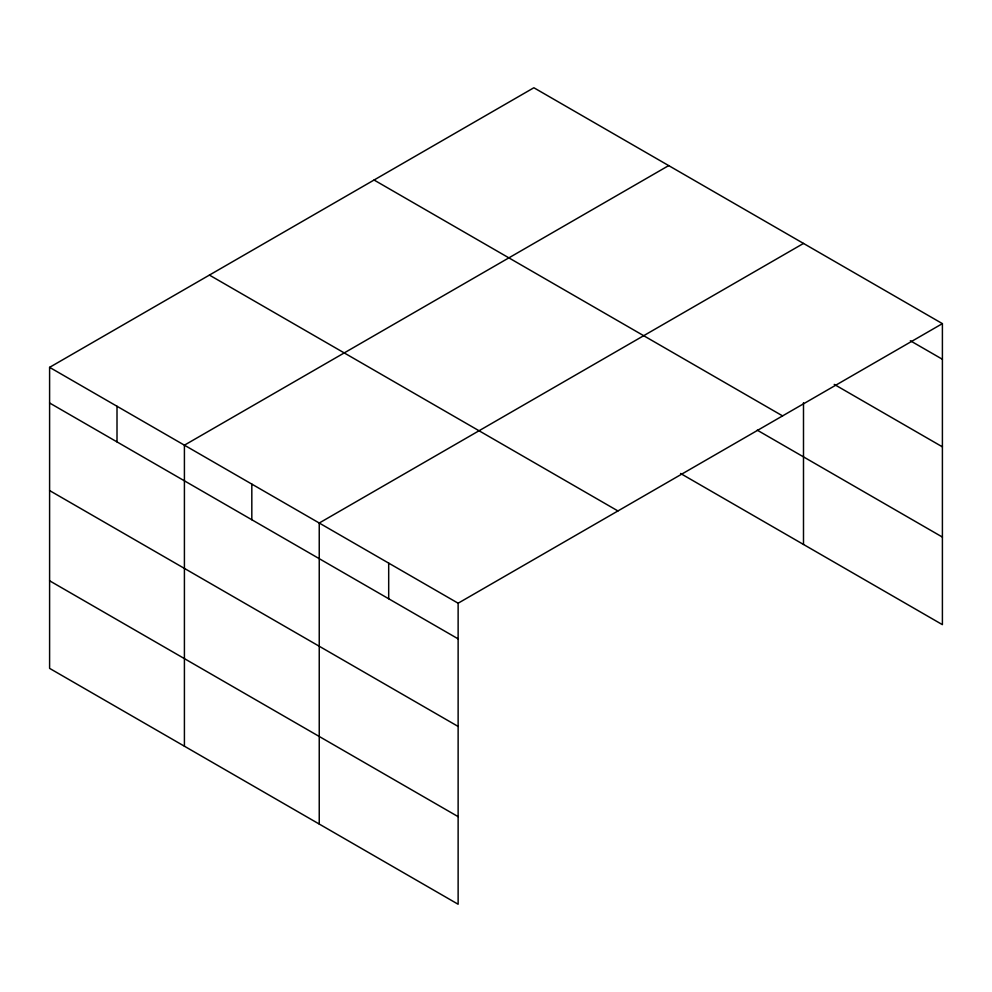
<?xml version="1.0" encoding="UTF-8"?>
<svg xmlns="http://www.w3.org/2000/svg" width="992" height="992" viewBox="0 0 992 992"><rect width="100%" height="100%" fill="white"/><g stroke="black" fill="none" stroke-linecap="round" stroke-linejoin="round"><path stroke-width="1.49" d="M49.6 367.35L458.13 603.21L458.13 904.245L49.6 668.372L49.6 367.35L533.87 87.755L942.4 323.628L942.4 624.65L680.574 473.494M668.682 165.602L184.413 445.185L184.413 746.207M803.495 243.437L319.238 523.02L319.238 824.042M458.13 603.21L942.4 323.628M910.346 340.764L942.4 359.265M834.222 384.388L942.4 446.846M374.058 180.023L782.589 415.896M757.243 430.168L942.4 537.081M209.411 275.082L617.942 510.954M49.6 402.988L458.13 638.86M49.6 490.569L458.13 726.429M49.6 580.791L458.13 816.664M803.495 402.74L803.495 544.459M388.69 563.121L388.69 598.759M251.819 484.096L251.819 519.746M117.006 406.261L117.006 441.911"/></g></svg>
